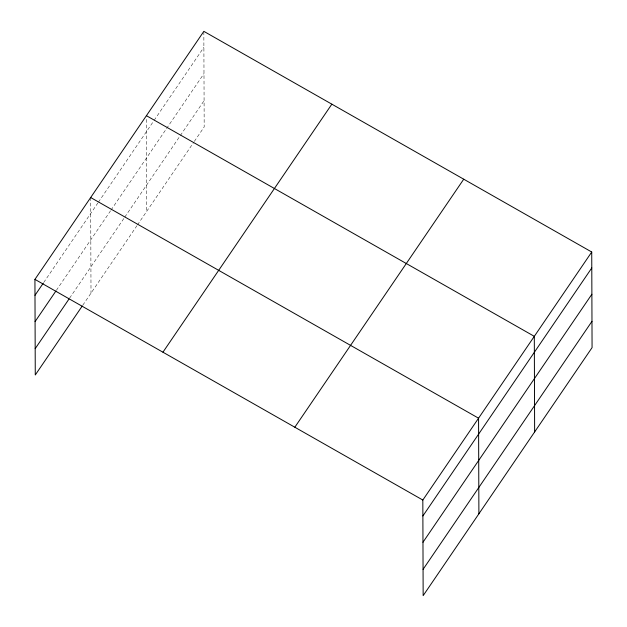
<?xml version="1.0" encoding="UTF-8"?>
<svg xmlns="http://www.w3.org/2000/svg" width="627" height="627" viewBox="0 0 627 627"><rect width="100%" height="100%" fill="white"/><g stroke="black" fill="none" stroke-linecap="round" stroke-linejoin="round"><path stroke-width="0.47" stroke-dasharray="3.13 2.35" d="M43.733 282.471L97.836 203.023M98.384 202.223L153.584 121.168M154.124 120.368L203.9 47.284M56.391 290.309L110.493 210.868M111.042 210.061L203.994 73.578M69.605 298.138L124.248 217.898M124.797 217.091L204.088 100.665M82.811 305.177L136.913 225.736M137.462 224.928L193.782 142.219M194.331 141.42L204.175 126.96L203.846 32.291M146.428 119.428L146.749 211.291M90.672 197.529L91.009 293.138"/><path stroke-width="0.94" d="M82.262 305.976L35.269 374.985L34.932 279.376L203.846 31.35L591.731 252.015L592.068 347.624L423.154 595.65L422.825 500.04L591.731 252.015M34.987 295.309L43.185 283.271M35.081 321.604L55.85 291.108M35.175 348.69L69.056 298.946M162.942 352.194L331.848 104.168M294.823 427.222L463.729 179.197M422.88 515.966L591.786 267.941M422.966 542.261L591.88 294.235M423.068 569.355L591.974 321.33M146.412 115.681L534.306 336.338L534.635 431.956M90.672 197.529L478.566 418.193L478.895 513.803M34.932 279.376L422.825 500.04"/></g></svg>
